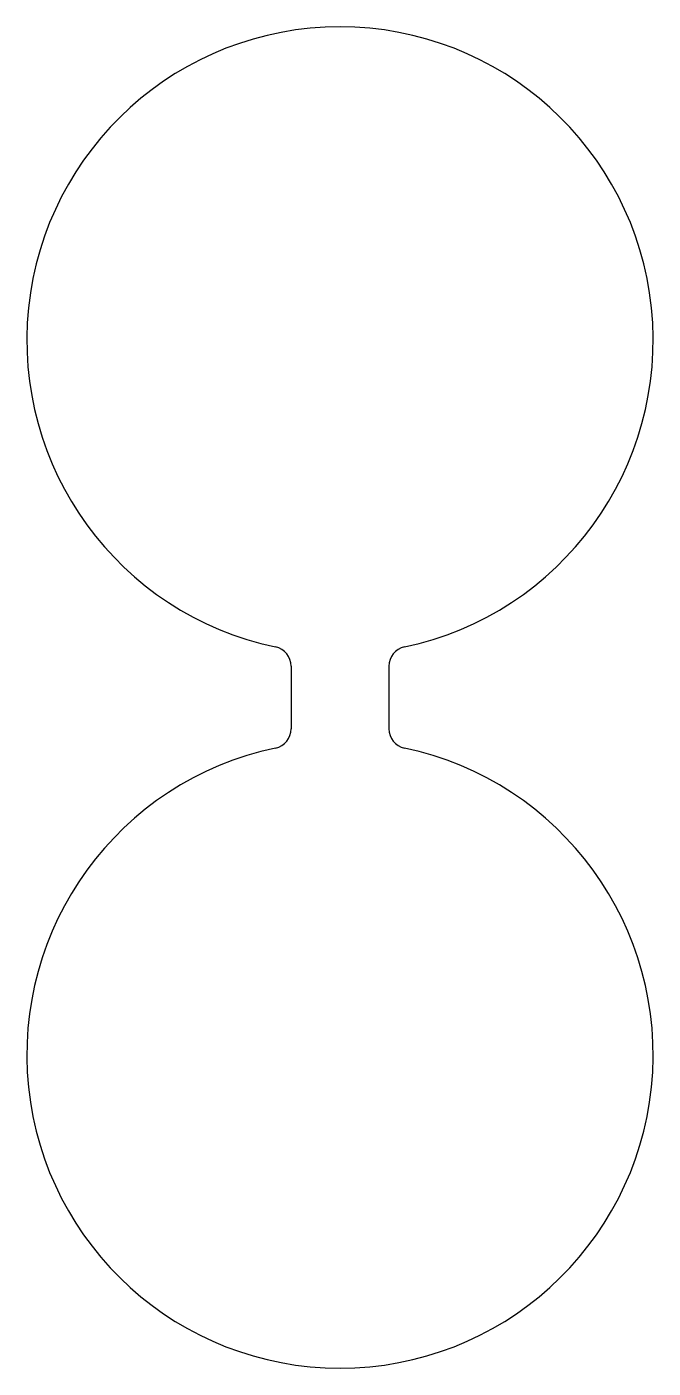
# Model space of a CAD drawing. Header units: millimetres. Extents: x 0 to 32, y 0 to 68.5.
import ezdxf

# ---------------------------------------------------------------- set-up
doc = ezdxf.new("R2010")
doc.units = ezdxf.units.MM

msp = doc.modelspace()

# ---------------------------------------------------------------- linework, layer by layer
for p, q in [((13.5, 35.841), (13.5, 32.636)), ((18.5, 35.841), (18.5, 32.636))]:
    msp.add_line(p, q)
for centre, radius, start, end in [((16, 52.476), 16, 281.88116, 258.11884), ((12.5, 35.841), 1, 0, 78.11884), ((19.5, 35.841), 1, 101.88116, 180), ((12.5, 32.636), 1, 281.88116, 0), ((19.5, 32.636), 1, 180, 258.11884), ((16, 16), 16, 101.88116, 78.11884)]:
    msp.add_arc(centre, radius, start, end)

doc.saveas('drawing.dxf')
